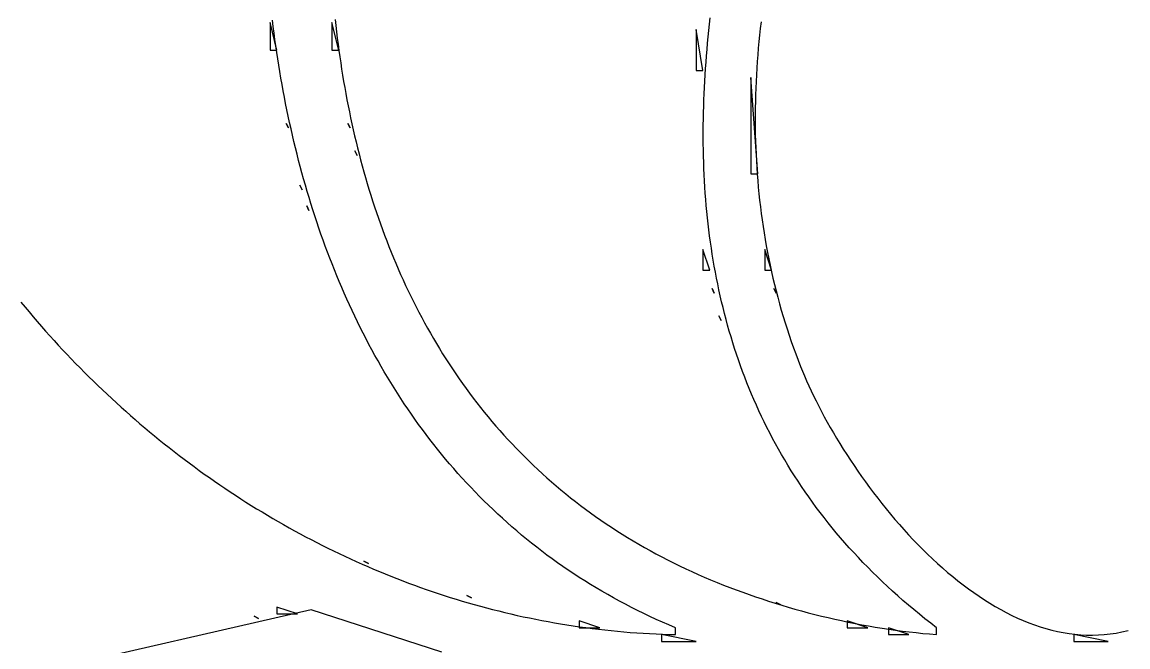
# Model space of a CAD drawing. Header units: millimetres. Extents: x 56222 to 3066687, y -650199 to -121287.
# Drawn here: x 140525.646 to 140528.517, y -185744.401 to -185742.78 of the extents above; entities that cross this region are included whole.
import ezdxf

# ---------------------------------------------------------------- set-up
doc = ezdxf.new("R2010")
doc.units = ezdxf.units.MM
doc.header["$MEASUREMENT"] = 0
doc.layers.add('$TD_AUDIT_GENERATED_(A0BDF17)', color=32, linetype='Continuous', lineweight=30)

msp = doc.modelspace()

# ---------------------------------------------------------------- linework, layer by layer
at = {"layer": '$TD_AUDIT_GENERATED_(A0BDF17)', "linetype": 'Continuous', "lineweight": 25, "ltscale": 2}
for p, q in [((140526.4584, -185742.7729), (140526.4602, -185742.7891)), ((140527.4309, -185742.7851), (140527.4328, -185742.7687)), ((140526.2894, -185742.781), (140526.2894, -185742.8524)), ((140526.3073, -185742.8524), (140526.2894, -185742.781)), ((140526.2976, -185742.7916), (140526.2955, -185742.7748)), ((140526.2998, -185742.8084), (140526.2976, -185742.7916)), ((140526.45, -185742.781), (140526.45, -185742.8524)), ((140526.4679, -185742.8524), (140526.45, -185742.781)), ((140526.4602, -185742.7891), (140526.4621, -185742.8053)), ((140527.3957, -185742.7989), (140527.3957, -185742.9059)), ((140527.4135, -185742.9059), (140527.3957, -185742.7989)), ((140527.4274, -185742.8181), (140527.4291, -185742.8016)), ((140527.4291, -185742.8016), (140527.4309, -185742.7851)), ((140527.5625, -185742.7962), (140527.5607, -185742.8134)), ((140527.5645, -185742.779), (140527.5625, -185742.7962)), ((140526.302, -185742.8251), (140526.2998, -185742.8084)), ((140526.3044, -185742.8418), (140526.302, -185742.8251)), ((140526.4621, -185742.8053), (140526.4641, -185742.8214)), ((140526.4641, -185742.8214), (140526.4661, -185742.8375)), ((140527.4259, -185742.8345), (140527.4274, -185742.8181)), ((140527.5589, -185742.8306), (140527.5574, -185742.8478)), ((140527.5607, -185742.8134), (140527.5589, -185742.8306)), ((140526.2894, -185742.8524), (140526.3073, -185742.8524)), ((140526.3069, -185742.8585), (140526.3044, -185742.8418)), ((140526.3094, -185742.8752), (140526.3069, -185742.8585)), ((140526.45, -185742.8524), (140526.4679, -185742.8524)), ((140526.4661, -185742.8375), (140526.4683, -185742.8536)), ((140526.4683, -185742.8536), (140526.4706, -185742.8697)), ((140527.423, -185742.8674), (140527.4244, -185742.851)), ((140527.4244, -185742.851), (140527.4259, -185742.8345)), ((140527.5574, -185742.8478), (140527.5559, -185742.865)), ((140526.3121, -185742.8919), (140526.3094, -185742.8752)), ((140526.4706, -185742.8697), (140526.4729, -185742.8857)), ((140526.4729, -185742.8857), (140526.4754, -185742.9017)), ((140527.4205, -185742.9002), (140527.4217, -185742.8838)), ((140527.4217, -185742.8838), (140527.423, -185742.8674)), ((140527.5546, -185742.8822), (140527.5534, -185742.8995)), ((140527.5559, -185742.865), (140527.5546, -185742.8822)), ((140526.3148, -185742.9085), (140526.3121, -185742.8919)), ((140526.3177, -185742.9252), (140526.3148, -185742.9085)), ((140526.4754, -185742.9017), (140526.478, -185742.9177)), ((140526.478, -185742.9177), (140526.4806, -185742.9336)), ((140527.3957, -185742.9059), (140527.4135, -185742.9059)), ((140527.4185, -185742.933), (140527.4194, -185742.9166)), ((140527.4194, -185742.9166), (140527.4205, -185742.9002)), ((140527.5524, -185742.9167), (140527.5515, -185742.9339)), ((140527.5534, -185742.8995), (140527.5524, -185742.9167)), ((140526.3206, -185742.9418), (140526.3177, -185742.9252)), ((140526.3237, -185742.9583), (140526.3206, -185742.9418)), ((140526.4806, -185742.9336), (140526.4834, -185742.9495)), ((140527.4176, -185742.9493), (140527.4185, -185742.933)), ((140527.5384, -185742.9238), (140527.5384, -185743.1736)), ((140527.5562, -185743.1736), (140527.5384, -185742.9238)), ((140527.5515, -185742.9339), (140527.5508, -185742.9511)), ((140526.3268, -185742.9749), (140526.3237, -185742.9583)), ((140526.33, -185742.9914), (140526.3268, -185742.9749)), ((140526.4834, -185742.9495), (140526.4863, -185742.9654)), ((140526.4863, -185742.9654), (140526.4892, -185742.9812)), ((140527.4162, -185742.9819), (140527.4168, -185742.9656)), ((140527.4168, -185742.9656), (140527.4176, -185742.9493)), ((140527.5502, -185742.9683), (140527.5498, -185742.9855)), ((140527.5508, -185742.9511), (140527.5502, -185742.9683)), ((140526.3334, -185743.0079), (140526.33, -185742.9914)), ((140526.4892, -185742.9812), (140526.4923, -185742.997)), ((140526.4923, -185742.997), (140526.4955, -185743.0127)), ((140527.4152, -185743.0145), (140527.4156, -185742.9982)), ((140527.4156, -185742.9982), (140527.4162, -185742.9819)), ((140527.5494, -185743.0027), (140527.5493, -185743.0199)), ((140527.5498, -185742.9855), (140527.5494, -185743.0027)), ((140526.3368, -185743.0243), (140526.3334, -185743.0079)), ((140526.3403, -185743.0408), (140526.3368, -185743.0243)), ((140526.4955, -185743.0127), (140526.4988, -185743.0285)), ((140526.4988, -185743.0285), (140526.5021, -185743.0441)), ((140527.4146, -185743.047), (140527.4148, -185743.0308)), ((140527.4148, -185743.0308), (140527.4152, -185743.0145)), ((140527.5493, -185743.0199), (140527.5493, -185743.0371)), ((140526.3311, -185743.0427), (140526.337, -185743.0546)), ((140526.337, -185743.0546), (140526.3311, -185743.0427)), ((140526.344, -185743.0572), (140526.3403, -185743.0408)), ((140526.3477, -185743.0735), (140526.344, -185743.0572)), ((140526.4916, -185743.0427), (140526.4976, -185743.0546)), ((140526.4976, -185743.0546), (140526.4916, -185743.0427)), ((140526.5021, -185743.0441), (140526.5056, -185743.0598)), ((140526.5056, -185743.0598), (140526.5092, -185743.0754)), ((140527.4145, -185743.0632), (140527.4146, -185743.047)), ((140527.5493, -185743.0371), (140527.5494, -185743.0543)), ((140527.5494, -185743.0543), (140527.5497, -185743.0715)), ((140526.3515, -185743.0898), (140526.3477, -185743.0735)), ((140526.3555, -185743.1061), (140526.3515, -185743.0898)), ((140526.5092, -185743.0754), (140526.5129, -185743.0909)), ((140527.4145, -185743.0794), (140527.4145, -185743.0632)), ((140527.4146, -185743.0955), (140527.4145, -185743.0794)), ((140527.5497, -185743.0715), (140527.5501, -185743.0886)), ((140527.5501, -185743.0886), (140527.5507, -185743.1058)), ((140526.3595, -185743.1224), (140526.3555, -185743.1061)), ((140526.5095, -185743.1141), (140526.5154, -185743.126)), ((140526.5154, -185743.126), (140526.5095, -185743.1141)), ((140526.5129, -185743.0909), (140526.5167, -185743.1064)), ((140526.5167, -185743.1064), (140526.5206, -185743.1219)), ((140527.4149, -185743.1117), (140527.4146, -185743.0955)), ((140527.4152, -185743.1278), (140527.4149, -185743.1117)), ((140527.5507, -185743.1058), (140527.5515, -185743.1229)), ((140526.3637, -185743.1386), (140526.3595, -185743.1224)), ((140526.3679, -185743.1548), (140526.3637, -185743.1386)), ((140526.5206, -185743.1219), (140526.5246, -185743.1373)), ((140526.5246, -185743.1373), (140526.5288, -185743.1527)), ((140527.4157, -185743.1439), (140527.4152, -185743.1278)), ((140527.4163, -185743.1599), (140527.4157, -185743.1439)), ((140527.5515, -185743.1229), (140527.5524, -185743.14)), ((140527.5524, -185743.14), (140527.5534, -185743.1571)), ((140526.3723, -185743.1709), (140526.3679, -185743.1548)), ((140526.3767, -185743.187), (140526.3723, -185743.1709)), ((140526.5288, -185743.1527), (140526.533, -185743.168)), ((140526.533, -185743.168), (140526.5374, -185743.1833)), ((140527.417, -185743.176), (140527.4163, -185743.1599)), ((140527.4178, -185743.192), (140527.417, -185743.176)), ((140527.5384, -185743.1736), (140527.5562, -185743.1736)), ((140527.5534, -185743.1571), (140527.5546, -185743.1742)), ((140527.5546, -185743.1742), (140527.556, -185743.1913)), ((140526.3667, -185743.2033), (140526.3727, -185743.2152)), ((140526.3727, -185743.2152), (140526.3667, -185743.2033)), ((140526.3813, -185743.2031), (140526.3767, -185743.187)), ((140526.386, -185743.2191), (140526.3813, -185743.2031)), ((140526.5374, -185743.1833), (140526.5418, -185743.1985)), ((140526.5418, -185743.1985), (140526.5464, -185743.2137)), ((140527.4188, -185743.208), (140527.4178, -185743.192)), ((140527.556, -185743.1913), (140527.5575, -185743.2083)), ((140526.3907, -185743.235), (140526.386, -185743.2191)), ((140526.5464, -185743.2137), (140526.5511, -185743.2288)), ((140526.5511, -185743.2288), (140526.5558, -185743.2438)), ((140527.4199, -185743.2239), (140527.4188, -185743.208)), ((140527.4211, -185743.2399), (140527.4199, -185743.2239)), ((140527.5575, -185743.2083), (140527.5591, -185743.2253)), ((140527.5591, -185743.2253), (140527.561, -185743.2423)), ((140526.3846, -185743.2568), (140526.3905, -185743.2687)), ((140526.3905, -185743.2687), (140526.3846, -185743.2568)), ((140526.3956, -185743.251), (140526.3907, -185743.235)), ((140526.4006, -185743.2668), (140526.3956, -185743.251)), ((140526.5558, -185743.2438), (140526.5607, -185743.2589)), ((140526.5607, -185743.2589), (140526.5658, -185743.2738)), ((140527.4224, -185743.2557), (140527.4211, -185743.2399)), ((140527.4239, -185743.2716), (140527.4224, -185743.2557)), ((140527.561, -185743.2423), (140527.563, -185743.2593)), ((140527.563, -185743.2593), (140527.5651, -185743.2763)), ((140526.4057, -185743.2827), (140526.4006, -185743.2668)), ((140526.4109, -185743.2984), (140526.4057, -185743.2827)), ((140526.5658, -185743.2738), (140526.5709, -185743.2887)), ((140526.5709, -185743.2887), (140526.5761, -185743.3036)), ((140527.4255, -185743.2874), (140527.4239, -185743.2716)), ((140527.4272, -185743.3033), (140527.4255, -185743.2874)), ((140527.5651, -185743.2763), (140527.5674, -185743.2932)), ((140526.4162, -185743.3142), (140526.4109, -185743.2984)), ((140526.4217, -185743.3298), (140526.4162, -185743.3142)), ((140526.5761, -185743.3036), (140526.5815, -185743.3184)), ((140526.5815, -185743.3184), (140526.587, -185743.3331)), ((140527.4291, -185743.319), (140527.4272, -185743.3033)), ((140527.4311, -185743.3348), (140527.4291, -185743.319)), ((140527.5674, -185743.2932), (140527.5699, -185743.3101)), ((140527.5699, -185743.3101), (140527.5725, -185743.327)), ((140526.4272, -185743.3454), (140526.4217, -185743.3298)), ((140526.4328, -185743.361), (140526.4272, -185743.3454)), ((140526.587, -185743.3331), (140526.5925, -185743.3478)), ((140526.5925, -185743.3478), (140526.5983, -185743.3624)), ((140527.4332, -185743.3505), (140527.4311, -185743.3348)), ((140527.5725, -185743.327), (140527.5753, -185743.3438)), ((140527.5753, -185743.3438), (140527.5783, -185743.3607)), ((140526.4386, -185743.3765), (140526.4328, -185743.361)), ((140526.4445, -185743.392), (140526.4386, -185743.3765)), ((140526.5983, -185743.3624), (140526.6041, -185743.3769)), ((140526.6041, -185743.3769), (140526.61, -185743.3914)), ((140527.4135, -185743.3698), (140527.4135, -185743.4234)), ((140527.4313, -185743.4234), (140527.4135, -185743.3698)), ((140527.4355, -185743.3661), (140527.4332, -185743.3505)), ((140527.4379, -185743.3818), (140527.4355, -185743.3661)), ((140527.5741, -185743.3698), (140527.5741, -185743.4234)), ((140527.5919, -185743.4234), (140527.5741, -185743.3698)), ((140527.5783, -185743.3607), (140527.5814, -185743.3775)), ((140527.5814, -185743.3775), (140527.5847, -185743.3942)), ((140526.4505, -185743.4074), (140526.4445, -185743.392)), ((140526.61, -185743.3914), (140526.6161, -185743.4058)), ((140526.6161, -185743.4058), (140526.6222, -185743.4202)), ((140527.4404, -185743.3974), (140527.4379, -185743.3818)), ((140527.4431, -185743.4129), (140527.4404, -185743.3974)), ((140527.5847, -185743.3942), (140527.5881, -185743.4109)), ((140526.4565, -185743.4227), (140526.4505, -185743.4074)), ((140526.4628, -185743.438), (140526.4565, -185743.4227)), ((140526.6222, -185743.4202), (140526.6285, -185743.4345)), ((140526.6285, -185743.4345), (140526.635, -185743.4487)), ((140527.4135, -185743.4234), (140527.4313, -185743.4234)), ((140527.4459, -185743.4285), (140527.4431, -185743.4129)), ((140527.4489, -185743.444), (140527.4459, -185743.4285)), ((140527.5741, -185743.4234), (140527.5919, -185743.4234)), ((140527.5881, -185743.4109), (140527.5918, -185743.4276)), ((140527.5918, -185743.4276), (140527.5956, -185743.4443)), ((140526.4691, -185743.4532), (140526.4628, -185743.438)), ((140526.4755, -185743.4683), (140526.4691, -185743.4532)), ((140526.635, -185743.4487), (140526.6415, -185743.4629)), ((140526.6415, -185743.4629), (140526.6482, -185743.477)), ((140527.452, -185743.4594), (140527.4489, -185743.444)), ((140527.4553, -185743.4748), (140527.452, -185743.4594)), ((140527.5956, -185743.4443), (140527.5995, -185743.4609)), ((140527.5995, -185743.4609), (140527.6037, -185743.4775)), ((140526.4821, -185743.4834), (140526.4755, -185743.4683)), ((140526.4887, -185743.4985), (140526.4821, -185743.4834)), ((140526.6482, -185743.477), (140526.6549, -185743.491)), ((140526.6549, -185743.491), (140526.6618, -185743.5049)), ((140527.4373, -185743.4709), (140527.4432, -185743.4828)), ((140527.4432, -185743.4828), (140527.4373, -185743.4709)), ((140527.4587, -185743.4902), (140527.4553, -185743.4748)), ((140527.4622, -185743.5055), (140527.4587, -185743.4902)), ((140527.5979, -185743.4709), (140527.6038, -185743.4828)), ((140527.6038, -185743.4828), (140527.5979, -185743.4709)), ((140527.6037, -185743.4775), (140527.608, -185743.494)), ((140525.6427, -185743.5068), (140525.6532, -185743.5195)), ((140525.6532, -185743.5195), (140525.6637, -185743.532)), ((140526.4955, -185743.5134), (140526.4887, -185743.4985)), ((140526.5024, -185743.5283), (140526.4955, -185743.5134)), ((140526.6618, -185743.5049), (140526.6689, -185743.5188)), ((140526.6689, -185743.5188), (140526.676, -185743.5326)), ((140527.4659, -185743.5208), (140527.4622, -185743.5055)), ((140527.4698, -185743.5361), (140527.4659, -185743.5208)), ((140527.608, -185743.494), (140527.6124, -185743.5105)), ((140527.6124, -185743.5105), (140527.6171, -185743.527)), ((140525.6637, -185743.532), (140525.6743, -185743.5445)), ((140525.6743, -185743.5445), (140525.685, -185743.5569)), ((140526.5095, -185743.5431), (140526.5024, -185743.5283)), ((140526.5166, -185743.5579), (140526.5095, -185743.5431)), ((140526.676, -185743.5326), (140526.6833, -185743.5464)), ((140526.6833, -185743.5464), (140526.6907, -185743.56)), ((140527.4551, -185743.5423), (140527.4611, -185743.5542)), ((140527.4611, -185743.5542), (140527.4551, -185743.5423)), ((140527.4738, -185743.5513), (140527.4698, -185743.5361)), ((140527.6171, -185743.527), (140527.6219, -185743.5434)), ((140527.6219, -185743.5434), (140527.6269, -185743.5598)), ((140525.685, -185743.5569), (140525.6957, -185743.5693)), ((140525.6957, -185743.5693), (140525.7066, -185743.5816)), ((140526.5239, -185743.5726), (140526.5166, -185743.5579)), ((140526.5312, -185743.5872), (140526.5239, -185743.5726)), ((140526.6907, -185743.56), (140526.6982, -185743.5736)), ((140526.6982, -185743.5736), (140526.7059, -185743.5871)), ((140527.4779, -185743.5665), (140527.4738, -185743.5513)), ((140527.4822, -185743.5816), (140527.4779, -185743.5665)), ((140527.6269, -185743.5598), (140527.6321, -185743.5761)), ((140527.6321, -185743.5761), (140527.6375, -185743.5924)), ((140525.7066, -185743.5816), (140525.7175, -185743.5938)), ((140525.7175, -185743.5938), (140525.7285, -185743.6059)), ((140525.7285, -185743.6059), (140525.7396, -185743.6179)), ((140526.5387, -185743.6017), (140526.5312, -185743.5872)), ((140526.5463, -185743.6162), (140526.5387, -185743.6017)), ((140526.7059, -185743.5871), (140526.7136, -185743.6005)), ((140526.7136, -185743.6005), (140526.7215, -185743.6139)), ((140527.4867, -185743.5967), (140527.4822, -185743.5816)), ((140527.4913, -185743.6117), (140527.4867, -185743.5967)), ((140527.6375, -185743.5924), (140527.643, -185743.6087)), ((140525.7396, -185743.6179), (140525.7507, -185743.6299)), ((140525.7507, -185743.6299), (140525.7619, -185743.6418)), ((140526.5541, -185743.6306), (140526.5463, -185743.6162)), ((140526.5619, -185743.6449), (140526.5541, -185743.6306)), ((140526.7215, -185743.6139), (140526.7296, -185743.6272)), ((140526.7296, -185743.6272), (140526.7377, -185743.6403)), ((140527.496, -185743.6267), (140527.4913, -185743.6117)), ((140527.501, -185743.6416), (140527.496, -185743.6267)), ((140527.643, -185743.6087), (140527.6487, -185743.6249)), ((140527.6487, -185743.6249), (140527.6546, -185743.641)), ((140525.7619, -185743.6418), (140525.7732, -185743.6537)), ((140525.7732, -185743.6537), (140525.7846, -185743.6654)), ((140526.5699, -185743.6592), (140526.5619, -185743.6449)), ((140526.578, -185743.6733), (140526.5699, -185743.6592)), ((140526.7377, -185743.6403), (140526.746, -185743.6535)), ((140526.746, -185743.6535), (140526.7544, -185743.6665)), ((140527.5061, -185743.6565), (140527.501, -185743.6416)), ((140527.5113, -185743.6714), (140527.5061, -185743.6565)), ((140527.6546, -185743.641), (140527.6607, -185743.6571)), ((140527.6607, -185743.6571), (140527.6669, -185743.6732)), ((140525.7846, -185743.6654), (140525.7961, -185743.6771)), ((140525.7961, -185743.6771), (140525.8076, -185743.6887)), ((140525.8076, -185743.6887), (140525.8192, -185743.7003)), ((140526.5862, -185743.6874), (140526.578, -185743.6733)), ((140526.5946, -185743.7014), (140526.5862, -185743.6874)), ((140526.7544, -185743.6665), (140526.763, -185743.6794)), ((140526.763, -185743.6794), (140526.7716, -185743.6923)), ((140526.7716, -185743.6923), (140526.7804, -185743.7051)), ((140527.5167, -185743.6862), (140527.5113, -185743.6714)), ((140527.5223, -185743.701), (140527.5167, -185743.6862)), ((140527.6669, -185743.6732), (140527.6719, -185743.6854)), ((140527.6719, -185743.6854), (140527.6771, -185743.6978)), ((140525.8192, -185743.7003), (140525.8309, -185743.7117)), ((140525.8309, -185743.7117), (140525.8426, -185743.7231)), ((140526.6031, -185743.7153), (140526.5946, -185743.7014)), ((140526.6117, -185743.7292), (140526.6031, -185743.7153)), ((140526.7804, -185743.7051), (140526.7894, -185743.7177)), ((140526.7894, -185743.7177), (140526.7985, -185743.7303)), ((140527.528, -185743.7157), (140527.5223, -185743.701)), ((140527.5339, -185743.7303), (140527.528, -185743.7157)), ((140527.6771, -185743.6978), (140527.6826, -185743.7105)), ((140527.6826, -185743.7105), (140527.6884, -185743.7233)), ((140525.8426, -185743.7231), (140525.8545, -185743.7344)), ((140525.8545, -185743.7344), (140525.8664, -185743.7456)), ((140525.8664, -185743.7456), (140525.8783, -185743.7567)), ((140526.6204, -185743.7429), (140526.6117, -185743.7292)), ((140526.6292, -185743.7566), (140526.6204, -185743.7429)), ((140526.7985, -185743.7303), (140526.8077, -185743.7429)), ((140526.8077, -185743.7429), (140526.817, -185743.7553)), ((140527.54, -185743.7449), (140527.5339, -185743.7303)), ((140527.5462, -185743.7595), (140527.54, -185743.7449)), ((140527.6884, -185743.7233), (140527.6945, -185743.7363)), ((140527.6945, -185743.7363), (140527.7008, -185743.7495)), ((140527.7008, -185743.7495), (140527.7074, -185743.7628)), ((140525.8783, -185743.7567), (140525.8904, -185743.7678)), ((140525.8904, -185743.7678), (140525.9025, -185743.7788)), ((140525.9025, -185743.7788), (140525.9147, -185743.7897)), ((140526.6382, -185743.7702), (140526.6292, -185743.7566)), ((140526.6473, -185743.7837), (140526.6382, -185743.7702)), ((140526.817, -185743.7553), (140526.8265, -185743.7676)), ((140526.8265, -185743.7676), (140526.8361, -185743.7799)), ((140527.5526, -185743.774), (140527.5462, -185743.7595)), ((140527.5592, -185743.7884), (140527.5526, -185743.774)), ((140527.7074, -185743.7628), (140527.7143, -185743.7763)), ((140527.7143, -185743.7763), (140527.7214, -185743.7899)), ((140525.9147, -185743.7897), (140525.9269, -185743.8005)), ((140525.9269, -185743.8005), (140525.9392, -185743.8112)), ((140526.6565, -185743.7971), (140526.6473, -185743.7837)), ((140526.6659, -185743.8104), (140526.6565, -185743.7971)), ((140526.8361, -185743.7799), (140526.8458, -185743.792)), ((140526.8458, -185743.792), (140526.8557, -185743.8041)), ((140526.8557, -185743.8041), (140526.8657, -185743.816)), ((140527.5659, -185743.8028), (140527.5592, -185743.7884)), ((140527.5728, -185743.8172), (140527.5659, -185743.8028)), ((140527.7214, -185743.7899), (140527.7288, -185743.8037)), ((140527.7288, -185743.8037), (140527.7364, -185743.8175)), ((140525.9392, -185743.8112), (140525.9516, -185743.8219)), ((140525.9516, -185743.8219), (140525.9641, -185743.8324)), ((140525.9641, -185743.8324), (140525.9766, -185743.8429)), ((140526.6754, -185743.8236), (140526.6659, -185743.8104)), ((140526.685, -185743.8368), (140526.6754, -185743.8236)), ((140526.6947, -185743.8498), (140526.685, -185743.8368)), ((140526.8657, -185743.816), (140526.8759, -185743.8279)), ((140526.8759, -185743.8279), (140526.8862, -185743.8396)), ((140527.5799, -185743.8315), (140527.5728, -185743.8172)), ((140527.5872, -185743.8457), (140527.5799, -185743.8315)), ((140527.7364, -185743.8175), (140527.7443, -185743.8314)), ((140527.7443, -185743.8314), (140527.7524, -185743.8454)), ((140525.9766, -185743.8429), (140525.9892, -185743.8533)), ((140525.9892, -185743.8533), (140526.0019, -185743.8636)), ((140526.0019, -185743.8636), (140526.0146, -185743.8738)), ((140526.7046, -185743.8628), (140526.6947, -185743.8498)), ((140526.7146, -185743.8756), (140526.7046, -185743.8628)), ((140526.8862, -185743.8396), (140526.8966, -185743.8513)), ((140526.8966, -185743.8513), (140526.9071, -185743.8629)), ((140526.9071, -185743.8629), (140526.9179, -185743.8744)), ((140527.5946, -185743.8599), (140527.5872, -185743.8457)), ((140527.6023, -185743.874), (140527.5946, -185743.8599)), ((140527.7524, -185743.8454), (140527.7608, -185743.8595)), ((140527.7608, -185743.8595), (140527.7694, -185743.8736)), ((140526.0146, -185743.8738), (140526.0274, -185743.8839)), ((140526.0274, -185743.8839), (140526.0403, -185743.894)), ((140526.0403, -185743.894), (140526.0532, -185743.904)), ((140526.7247, -185743.8884), (140526.7146, -185743.8756)), ((140526.735, -185743.901), (140526.7247, -185743.8884)), ((140526.9179, -185743.8744), (140526.9287, -185743.8857)), ((140526.9287, -185743.8857), (140526.9397, -185743.897)), ((140527.6101, -185743.8881), (140527.6023, -185743.874)), ((140527.618, -185743.9021), (140527.6101, -185743.8881)), ((140527.7694, -185743.8736), (140527.7782, -185743.8878)), ((140527.7782, -185743.8878), (140527.7873, -185743.902)), ((140526.0532, -185743.904), (140526.0662, -185743.9138)), ((140526.0662, -185743.9138), (140526.0793, -185743.9236)), ((140526.7454, -185743.9136), (140526.735, -185743.901)), ((140526.7559, -185743.926), (140526.7454, -185743.9136)), ((140526.9397, -185743.897), (140526.9508, -185743.9082)), ((140526.9508, -185743.9082), (140526.9621, -185743.9192)), ((140526.9621, -185743.9192), (140526.9735, -185743.9302)), ((140527.6262, -185743.916), (140527.618, -185743.9021)), ((140527.6345, -185743.9299), (140527.6262, -185743.916)), ((140527.7873, -185743.902), (140527.7966, -185743.9162)), ((140527.7966, -185743.9162), (140527.8061, -185743.9305)), ((140526.0793, -185743.9236), (140526.0924, -185743.9333)), ((140526.0924, -185743.9333), (140526.1056, -185743.9429)), ((140526.1056, -185743.9429), (140526.1188, -185743.9524)), ((140526.7666, -185743.9384), (140526.7559, -185743.926)), ((140526.7774, -185743.9507), (140526.7666, -185743.9384)), ((140526.7883, -185743.9628), (140526.7774, -185743.9507)), ((140526.9735, -185743.9302), (140526.985, -185743.9411)), ((140526.985, -185743.9411), (140526.9967, -185743.9518)), ((140526.9967, -185743.9518), (140527.0086, -185743.9625)), ((140527.6431, -185743.9438), (140527.6345, -185743.9299)), ((140527.6518, -185743.9575), (140527.6431, -185743.9438)), ((140527.8061, -185743.9305), (140527.8158, -185743.9447)), ((140527.8158, -185743.9447), (140527.8257, -185743.9589)), ((140526.1188, -185743.9524), (140526.1321, -185743.9618)), ((140526.1321, -185743.9618), (140526.1455, -185743.9711)), ((140526.1455, -185743.9711), (140526.1589, -185743.9804)), ((140526.1589, -185743.9804), (140526.1724, -185743.9895)), ((140526.7994, -185743.9749), (140526.7883, -185743.9628)), ((140526.8106, -185743.9868), (140526.7994, -185743.9749)), ((140527.0086, -185743.9625), (140527.0206, -185743.973)), ((140527.0206, -185743.973), (140527.0327, -185743.9834)), ((140527.6607, -185743.9713), (140527.6518, -185743.9575)), ((140527.6698, -185743.9849), (140527.6607, -185743.9713)), ((140527.8257, -185743.9589), (140527.8359, -185743.973)), ((140527.8359, -185743.973), (140527.8462, -185743.9871)), ((140526.1724, -185743.9895), (140526.186, -185743.9986)), ((140526.186, -185743.9986), (140526.1996, -185744.0075)), ((140526.1996, -185744.0075), (140526.2133, -185744.0164)), ((140526.822, -185743.9987), (140526.8106, -185743.9868)), ((140526.8334, -185744.0104), (140526.822, -185743.9987)), ((140527.0327, -185743.9834), (140527.045, -185743.9937)), ((140527.045, -185743.9937), (140527.0574, -185744.0039)), ((140527.0574, -185744.0039), (140527.07, -185744.014)), ((140527.679, -185743.9985), (140527.6698, -185743.9849)), ((140527.6885, -185744.012), (140527.679, -185743.9985)), ((140527.8462, -185743.9871), (140527.8567, -185744.0012)), ((140527.8567, -185744.0012), (140527.8675, -185744.0152)), ((140526.2133, -185744.0164), (140526.227, -185744.0251)), ((140526.227, -185744.0251), (140526.2408, -185744.0338)), ((140526.2408, -185744.0338), (140526.2547, -185744.0424)), ((140526.845, -185744.022), (140526.8334, -185744.0104)), ((140526.8568, -185744.0335), (140526.845, -185744.022)), ((140526.8687, -185744.0449), (140526.8568, -185744.0335)), ((140527.07, -185744.014), (140527.0827, -185744.024)), ((140527.0827, -185744.024), (140527.0955, -185744.0339)), ((140527.0955, -185744.0339), (140527.1086, -185744.0436)), ((140527.6981, -185744.0255), (140527.6885, -185744.012)), ((140527.708, -185744.0389), (140527.6981, -185744.0255)), ((140527.8675, -185744.0152), (140527.8784, -185744.0291)), ((140527.8784, -185744.0291), (140527.8895, -185744.0428)), ((140526.2547, -185744.0424), (140526.2686, -185744.0509)), ((140526.2686, -185744.0509), (140526.2826, -185744.0592)), ((140526.2826, -185744.0592), (140526.2966, -185744.0675)), ((140526.8807, -185744.0562), (140526.8687, -185744.0449)), ((140526.8929, -185744.0674), (140526.8807, -185744.0562)), ((140527.1086, -185744.0436), (140527.1217, -185744.0533)), ((140527.1217, -185744.0533), (140527.135, -185744.0628)), ((140527.135, -185744.0628), (140527.1485, -185744.0722)), ((140527.718, -185744.0522), (140527.708, -185744.0389)), ((140527.7283, -185744.0655), (140527.718, -185744.0522)), ((140527.7387, -185744.0787), (140527.7283, -185744.0655)), ((140527.8895, -185744.0428), (140527.9008, -185744.0565)), ((140527.9008, -185744.0565), (140527.9123, -185744.0701)), ((140526.2966, -185744.0675), (140526.3107, -185744.0757)), ((140526.3107, -185744.0757), (140526.3248, -185744.0838)), ((140526.3248, -185744.0838), (140526.339, -185744.0918)), ((140526.339, -185744.0918), (140526.3533, -185744.0996)), ((140526.9052, -185744.0784), (140526.8929, -185744.0674)), ((140526.9176, -185744.0894), (140526.9052, -185744.0784)), ((140526.9302, -185744.1002), (140526.9176, -185744.0894)), ((140527.1485, -185744.0722), (140527.1621, -185744.0814)), ((140527.1621, -185744.0814), (140527.1759, -185744.0906)), ((140527.1759, -185744.0906), (140527.1898, -185744.0996)), ((140527.7493, -185744.0918), (140527.7387, -185744.0787)), ((140527.7601, -185744.1049), (140527.7493, -185744.0918)), ((140527.9123, -185744.0701), (140527.9239, -185744.0835)), ((140527.9239, -185744.0835), (140527.9357, -185744.0968)), ((140526.3533, -185744.0996), (140526.3676, -185744.1074)), ((140526.3676, -185744.1074), (140526.3819, -185744.1151)), ((140526.3819, -185744.1151), (140526.3963, -185744.1227)), ((140526.3963, -185744.1227), (140526.4108, -185744.1301)), ((140526.9429, -185744.1109), (140526.9302, -185744.1002)), ((140526.9558, -185744.1215), (140526.9429, -185744.1109)), ((140526.9688, -185744.132), (140526.9558, -185744.1215)), ((140527.1898, -185744.0996), (140527.2039, -185744.1086)), ((140527.2039, -185744.1086), (140527.2181, -185744.1173)), ((140527.2181, -185744.1173), (140527.2325, -185744.126)), ((140527.7712, -185744.1179), (140527.7601, -185744.1049)), ((140527.7824, -185744.1308), (140527.7712, -185744.1179)), ((140527.9357, -185744.0968), (140527.9477, -185744.1099)), ((140527.9477, -185744.1099), (140527.9598, -185744.1229)), ((140527.9598, -185744.1229), (140527.9721, -185744.1356)), ((140526.4108, -185744.1301), (140526.4253, -185744.1375)), ((140526.4253, -185744.1375), (140526.4399, -185744.1448)), ((140526.4399, -185744.1448), (140526.4545, -185744.1519)), ((140526.4545, -185744.1519), (140526.4692, -185744.159)), ((140526.982, -185744.1423), (140526.9688, -185744.132)), ((140526.9953, -185744.1525), (140526.982, -185744.1423)), ((140527.0087, -185744.1626), (140526.9953, -185744.1525)), ((140527.2325, -185744.126), (140527.247, -185744.1346)), ((140527.247, -185744.1346), (140527.2617, -185744.143)), ((140527.2617, -185744.143), (140527.2765, -185744.1513)), ((140527.2765, -185744.1513), (140527.2915, -185744.1594)), ((140527.7938, -185744.1437), (140527.7824, -185744.1308)), ((140527.8054, -185744.1565), (140527.7938, -185744.1437)), ((140527.9721, -185744.1356), (140527.9846, -185744.1482)), ((140527.9846, -185744.1482), (140527.9972, -185744.1606)), ((140526.4692, -185744.159), (140526.4839, -185744.1659)), ((140526.4839, -185744.1659), (140526.4987, -185744.1728)), ((140526.4987, -185744.1728), (140526.5135, -185744.1795)), ((140526.5135, -185744.1795), (140526.5284, -185744.1862)), ((140526.5333, -185744.1787), (140526.5452, -185744.1846)), ((140526.5452, -185744.1846), (140526.5333, -185744.1787)), ((140527.0223, -185744.1726), (140527.0087, -185744.1626)), ((140527.0361, -185744.1825), (140527.0223, -185744.1726)), ((140527.2915, -185744.1594), (140527.3067, -185744.1675)), ((140527.3067, -185744.1675), (140527.322, -185744.1754)), ((140527.322, -185744.1754), (140527.3375, -185744.1831)), ((140527.8173, -185744.1692), (140527.8054, -185744.1565)), ((140527.8293, -185744.1819), (140527.8173, -185744.1692)), ((140527.9972, -185744.1606), (140528.01, -185744.1727)), ((140528.01, -185744.1727), (140528.0229, -185744.1846)), ((140526.5284, -185744.1862), (140526.5434, -185744.1927)), ((140526.5434, -185744.1927), (140526.5583, -185744.1991)), ((140526.5583, -185744.1991), (140526.5734, -185744.2054)), ((140526.5734, -185744.2054), (140526.5884, -185744.2116)), ((140527.0499, -185744.1922), (140527.0361, -185744.1825)), ((140527.064, -185744.2018), (140527.0499, -185744.1922)), ((140527.0781, -185744.2112), (140527.064, -185744.2018)), ((140527.3375, -185744.1831), (140527.3531, -185744.1908)), ((140527.3531, -185744.1908), (140527.3689, -185744.1983)), ((140527.3689, -185744.1983), (140527.3849, -185744.2056)), ((140527.3849, -185744.2056), (140527.401, -185744.2129)), ((140527.8416, -185744.1945), (140527.8293, -185744.1819)), ((140527.854, -185744.207), (140527.8416, -185744.1945)), ((140527.8667, -185744.2194), (140527.854, -185744.207)), ((140528.0229, -185744.1846), (140528.0359, -185744.1962)), ((140528.0359, -185744.1962), (140528.0491, -185744.2076)), ((140528.0491, -185744.2076), (140528.0624, -185744.2187)), ((140526.5884, -185744.2116), (140526.6035, -185744.2177)), ((140526.6035, -185744.2177), (140526.6187, -185744.2237)), ((140526.6187, -185744.2237), (140526.6339, -185744.2295)), ((140526.6339, -185744.2295), (140526.6492, -185744.2353)), ((140526.6492, -185744.2353), (140526.6645, -185744.2409)), ((140527.0925, -185744.2206), (140527.0781, -185744.2112)), ((140527.1069, -185744.2298), (140527.0925, -185744.2206)), ((140527.1216, -185744.2388), (140527.1069, -185744.2298)), ((140527.1363, -185744.2478), (140527.1216, -185744.2388)), ((140527.401, -185744.2129), (140527.4172, -185744.22)), ((140527.4172, -185744.22), (140527.4337, -185744.227)), ((140527.4337, -185744.227), (140527.4503, -185744.2338)), ((140527.4503, -185744.2338), (140527.467, -185744.2405)), ((140527.8796, -185744.2318), (140527.8667, -185744.2194)), ((140527.8926, -185744.244), (140527.8796, -185744.2318)), ((140528.0624, -185744.2187), (140528.0758, -185744.2296)), ((140528.0758, -185744.2296), (140528.0893, -185744.2401)), ((140526.6645, -185744.2409), (140526.6798, -185744.2465)), ((140526.6798, -185744.2465), (140526.6952, -185744.2519)), ((140526.6952, -185744.2519), (140526.7107, -185744.2572)), ((140526.7107, -185744.2572), (140526.7262, -185744.2624)), ((140526.7262, -185744.2624), (140526.7417, -185744.2674)), ((140526.7417, -185744.2674), (140526.7572, -185744.2724)), ((140526.8009, -185744.2679), (140526.8128, -185744.2738)), ((140526.8128, -185744.2738), (140526.8009, -185744.2679)), ((140527.1512, -185744.2566), (140527.1363, -185744.2478)), ((140527.1663, -185744.2652), (140527.1512, -185744.2566)), ((140527.1815, -185744.2738), (140527.1663, -185744.2652)), ((140527.467, -185744.2405), (140527.4836, -185744.2469)), ((140527.4836, -185744.2469), (140527.5002, -185744.2531)), ((140527.5002, -185744.2531), (140527.5169, -185744.2593)), ((140527.5169, -185744.2593), (140527.5336, -185744.2652)), ((140527.5336, -185744.2652), (140527.5504, -185744.2711)), ((140527.9059, -185744.2563), (140527.8926, -185744.244)), ((140527.9195, -185744.2684), (140527.9059, -185744.2563)), ((140528.0893, -185744.2401), (140528.103, -185744.2503)), ((140528.103, -185744.2503), (140528.1168, -185744.2602)), ((140528.1168, -185744.2602), (140528.1307, -185744.2697)), ((140526.7572, -185744.2724), (140526.7729, -185744.2772)), ((140526.7729, -185744.2772), (140526.7885, -185744.282)), ((140526.7885, -185744.282), (140526.8042, -185744.2866)), ((140526.8042, -185744.2866), (140526.8199, -185744.2911)), ((140526.8199, -185744.2911), (140526.8357, -185744.2954)), ((140526.8357, -185744.2954), (140526.8515, -185744.2997)), ((140527.1969, -185744.2821), (140527.1815, -185744.2738)), ((140527.2124, -185744.2904), (140527.1969, -185744.2821)), ((140527.2281, -185744.2985), (140527.2124, -185744.2904)), ((140527.5504, -185744.2711), (140527.5673, -185744.2767)), ((140527.5673, -185744.2767), (140527.5842, -185744.2823)), ((140527.5842, -185744.2823), (140527.6012, -185744.2876)), ((140527.6012, -185744.2876), (140527.6182, -185744.2929)), ((140527.6038, -185744.2857), (140527.6157, -185744.2917)), ((140527.6157, -185744.2917), (140527.6038, -185744.2857)), ((140527.6182, -185744.2929), (140527.6353, -185744.2979)), ((140527.9332, -185744.2805), (140527.9195, -185744.2684)), ((140527.9471, -185744.2924), (140527.9332, -185744.2805)), ((140527.9613, -185744.3043), (140527.9471, -185744.2924)), ((140528.1307, -185744.2697), (140528.1447, -185744.2789)), ((140528.1447, -185744.2789), (140528.1588, -185744.2878)), ((140528.1588, -185744.2878), (140528.173, -185744.2962)), ((140528.173, -185744.2962), (140528.1872, -185744.3043)), ((140526.3965, -185744.3045), (140525.6471, -185744.4761)), ((140526.2478, -185744.3214), (140526.2597, -185744.3274)), ((140526.2597, -185744.3274), (140526.2478, -185744.3214)), ((140526.3073, -185744.2976), (140526.3073, -185744.3155)), ((140526.3608, -185744.3155), (140526.3073, -185744.2976)), ((140526.3073, -185744.3155), (140526.3608, -185744.3155)), ((140526.7355, -185744.415), (140526.3965, -185744.3045)), ((140526.8515, -185744.2997), (140526.8674, -185744.3038)), ((140526.8674, -185744.3038), (140526.8833, -185744.3078)), ((140526.8833, -185744.3078), (140526.8992, -185744.3117)), ((140526.8992, -185744.3117), (140526.9152, -185744.3155)), ((140526.9152, -185744.3155), (140526.9312, -185744.3191)), ((140526.9312, -185744.3191), (140526.9472, -185744.3226)), ((140526.9472, -185744.3226), (140526.9633, -185744.326)), ((140527.2439, -185744.3064), (140527.2281, -185744.2985)), ((140527.2599, -185744.3143), (140527.2439, -185744.3064)), ((140527.276, -185744.3219), (140527.2599, -185744.3143)), ((140527.2923, -185744.3295), (140527.276, -185744.3219)), ((140527.6353, -185744.2979), (140527.6525, -185744.3029)), ((140527.6525, -185744.3029), (140527.6697, -185744.3076)), ((140527.6697, -185744.3076), (140527.6869, -185744.3122)), ((140527.6869, -185744.3122), (140527.7042, -185744.3167)), ((140527.7042, -185744.3167), (140527.7215, -185744.321)), ((140527.7215, -185744.321), (140527.7389, -185744.3251)), ((140527.7389, -185744.3251), (140527.7563, -185744.3291)), ((140527.9757, -185744.3162), (140527.9613, -185744.3043)), ((140527.9903, -185744.3279), (140527.9757, -185744.3162)), ((140528.1872, -185744.3043), (140528.2016, -185744.312)), ((140528.2016, -185744.312), (140528.2161, -185744.3193)), ((140528.2161, -185744.3193), (140528.2306, -185744.3261)), ((140526.9633, -185744.326), (140526.9794, -185744.3293)), ((140526.9794, -185744.3293), (140526.9955, -185744.3325)), ((140526.9955, -185744.3325), (140527.0117, -185744.3355)), ((140527.0117, -185744.3355), (140527.028, -185744.3384)), ((140527.028, -185744.3384), (140527.0442, -185744.3412)), ((140527.0442, -185744.3412), (140527.0605, -185744.3438)), ((140527.0605, -185744.3438), (140527.0768, -185744.3464)), ((140527.0768, -185744.3464), (140527.0932, -185744.3488)), ((140527.0923, -185744.3333), (140527.0923, -185744.3512)), ((140527.1459, -185744.3512), (140527.0923, -185744.3333)), ((140527.0923, -185744.3512), (140527.1459, -185744.3512)), ((140527.0932, -185744.3488), (140527.1096, -185744.351)), ((140527.1096, -185744.351), (140527.126, -185744.3532)), ((140527.126, -185744.3532), (140527.1424, -185744.3552)), ((140527.3088, -185744.3368), (140527.2923, -185744.3295)), ((140527.3254, -185744.3441), (140527.3088, -185744.3368)), ((140527.3421, -185744.3512), (140527.3254, -185744.3441)), ((140527.3421, -185744.369), (140527.3421, -185744.3512)), ((140527.7563, -185744.3291), (140527.7737, -185744.3329)), ((140527.7737, -185744.3329), (140527.7911, -185744.3365)), ((140527.7882, -185744.3333), (140527.7882, -185744.3512)), ((140527.8417, -185744.3512), (140527.7882, -185744.3333)), ((140527.7882, -185744.3512), (140527.8417, -185744.3512)), ((140527.7911, -185744.3365), (140527.8086, -185744.34)), ((140527.8086, -185744.34), (140527.8262, -185744.3434)), ((140527.8262, -185744.3434), (140527.8437, -185744.3465)), ((140527.8437, -185744.3465), (140527.8613, -185744.3495)), ((140527.8613, -185744.3495), (140527.8789, -185744.3524)), ((140527.8789, -185744.3524), (140527.8965, -185744.355)), ((140527.8953, -185744.3512), (140527.8953, -185744.369)), ((140527.9488, -185744.369), (140527.8953, -185744.3512)), ((140528.0051, -185744.3396), (140527.9903, -185744.3279)), ((140528.0201, -185744.3512), (140528.0051, -185744.3396)), ((140528.0201, -185744.369), (140528.0201, -185744.3512)), ((140528.2306, -185744.3261), (140528.2453, -185744.3325)), ((140528.2453, -185744.3325), (140528.26, -185744.3384)), ((140528.26, -185744.3384), (140528.2747, -185744.3439)), ((140528.2747, -185744.3439), (140528.2896, -185744.3489)), ((140528.2896, -185744.3489), (140528.3045, -185744.3535)), ((140528.3045, -185744.3535), (140528.3194, -185744.3575)), ((140527.1424, -185744.3552), (140527.1589, -185744.3571)), ((140527.1589, -185744.3571), (140527.1754, -185744.3588)), ((140527.1754, -185744.3588), (140527.192, -185744.3604)), ((140527.192, -185744.3604), (140527.2085, -185744.3619)), ((140527.2085, -185744.3619), (140527.2251, -185744.3633)), ((140527.2251, -185744.3633), (140527.2418, -185744.3645)), ((140527.2418, -185744.3645), (140527.2584, -185744.3656)), ((140527.2584, -185744.3656), (140527.2751, -185744.3665)), ((140527.2751, -185744.3665), (140527.2918, -185744.3674)), ((140527.2918, -185744.3674), (140527.3086, -185744.368)), ((140527.3064, -185744.369), (140527.3064, -185744.3869)), ((140527.3957, -185744.3869), (140527.3064, -185744.369)), ((140527.3086, -185744.368), (140527.3253, -185744.3686)), ((140527.3253, -185744.3686), (140527.3421, -185744.369)), ((140527.8953, -185744.369), (140527.9488, -185744.369)), ((140527.8965, -185744.355), (140527.9141, -185744.3575)), ((140527.9141, -185744.3575), (140527.9318, -185744.3599)), ((140527.9318, -185744.3599), (140527.9494, -185744.362)), ((140527.9494, -185744.362), (140527.9671, -185744.364)), ((140527.9671, -185744.364), (140527.9848, -185744.3659)), ((140527.9848, -185744.3659), (140528.0025, -185744.3675)), ((140528.0025, -185744.3675), (140528.0201, -185744.369)), ((140528.3194, -185744.3575), (140528.3344, -185744.361)), ((140528.3344, -185744.361), (140528.3495, -185744.364)), ((140528.3495, -185744.364), (140528.3646, -185744.3664)), ((140528.3646, -185744.3664), (140528.3797, -185744.3683)), ((140528.377, -185744.369), (140528.377, -185744.3869)), ((140528.4662, -185744.3869), (140528.377, -185744.369)), ((140528.3797, -185744.3683), (140528.3949, -185744.3696)), ((140528.3949, -185744.3696), (140528.4101, -185744.3704)), ((140528.4101, -185744.3704), (140528.4254, -185744.3705)), ((140528.4254, -185744.3705), (140528.4406, -185744.3701)), ((140528.4406, -185744.3701), (140528.4559, -185744.369)), ((140528.4559, -185744.369), (140528.4712, -185744.3673)), ((140528.4712, -185744.3673), (140528.4866, -185744.365)), ((140528.4866, -185744.365), (140528.5019, -185744.362)), ((140528.5019, -185744.362), (140528.5181, -185744.3583)), ((140527.3064, -185744.3869), (140527.3957, -185744.3869)), ((140528.377, -185744.3869), (140528.4662, -185744.3869))]:
    msp.add_line(p, q, dxfattribs=at)

doc.saveas('drawing.dxf')
